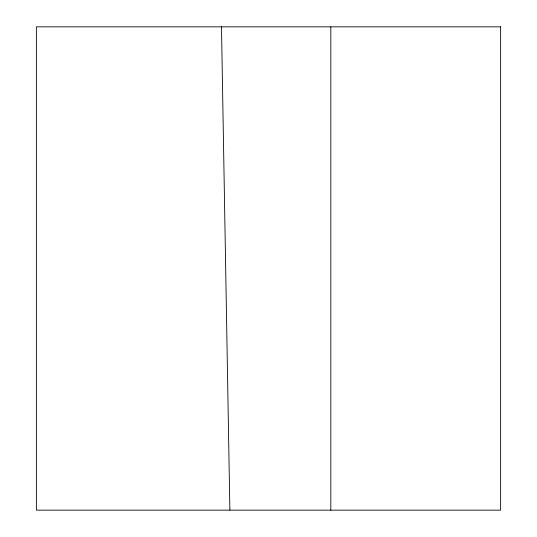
<?xml version="1.0" encoding="UTF-8"?>
<svg xmlns="http://www.w3.org/2000/svg" width="537" height="537" viewBox="0 0 537 537"><rect width="100%" height="100%" fill="white"/><g stroke="black" fill="none" stroke-linecap="round" stroke-linejoin="round"><path stroke-width="0.81" d="M221.486 26.85L229.876 510.15M330.819 26.85L330.819 510.15M500.632 26.85L36.368 26.85L36.368 510.15L500.632 510.15L500.632 26.85"/></g></svg>
